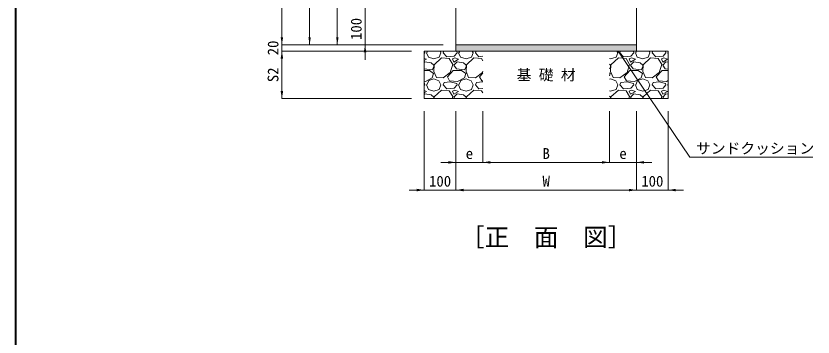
# Model space of a CAD drawing. Units: millimetres at full size. Extents: x 42559 to 133118, y -58351 to -47326.
# Drawn here: x 88126 to 90642, y -55285 to -54270 of the extents above; entities that cross this region are included whole.
import ezdxf
from ezdxf.enums import TextEntityAlignment as Align

# ---------------------------------------------------------------- set-up
doc = ezdxf.new("R2010")
doc.units = ezdxf.units.MM
doc.header["$LTSCALE"] = 23
doc.layers.add('ハッチング_モルタル', color=30, linetype='Continuous')
for name, color, linetype, lineweight in [('ハッチング_基礎', 150, 'Continuous', 9), ('図枠', 7, 'Continuous', 5), ('寸法線', 7, 'Continuous', 13), ('引出線', 4, 'Continuous', 13), ('文字', 41, 'Continuous', 13), ('本体', 2, 'Continuous', 13), ('舗装・基礎', 3, 'Continuous', 13)]:
    doc.layers.add(name, color=color, linetype=linetype, lineweight=lineweight)
doc.styles.add('ＭＳ ゴシック', font='')
doc.styles.get('ＭＳ ゴシック').set_extended_font_data('MS Gothic')

# ---------------------------------------------------------------- blocks, each defined once
blk = doc.blocks.new('filled_arrow')
at = {"color": 0, "linetype": 'Continuous', "lineweight": -2}
blk.add_solid([(7.5, 1.25), (0, 0), (7.5, -1.25)], dxfattribs=at)

msp = doc.modelspace()

# ---------------------------------------------------------------- hatches: boundary and pattern name
at = {"layer": 'ハッチング_モルタル'}
msp.add_hatch(color=256, dxfattribs=at).paths.add_polyline_path([(90085.07, -54381.27), (90085.07, -54361.27), (89515.07, -54361.27), (89515.07, -54381.27)])

# ---------------------------------------------------------------- linework, layer by layer
at = {"layer": 'ハッチング_基礎'}
for p, q in [((89415.96, -54381.57), (89415.07, -54381.34)), ((89416.98, -54386.65), (89415.07, -54388.76)), ((89416.98, -54386.65), (89415.96, -54381.57)), ((89422.06, -54386.65), (89428.15, -54400.87)), ((89423.07, -54386.65), (89425.37, -54381.27)), ((89428.15, -54400.87), (89445.42, -54405.95)), ((89445.42, -54405.95), (89462.7, -54400.87)), ((89462.7, -54400.87), (89467.78, -54386.65)), ((89465.29, -54381.27), (89467.78, -54386.65)), ((89474.89, -54386.65), (89476.9, -54381.27)), ((89486.06, -54398.84), (89474.89, -54386.65)), ((89509.43, -54396.81), (89486.06, -54398.84)), ((89518.58, -54386.65), (89509.43, -54396.81)), ((89517.56, -54381.57), (89516.38, -54381.27)), ((89518.58, -54386.65), (89517.56, -54381.57)), ((89523.66, -54386.65), (89529.75, -54400.87)), ((89524.67, -54386.65), (89526.97, -54381.27)), ((89529.75, -54400.87), (89547.02, -54405.95)), ((89547.02, -54405.95), (89564.3, -54400.87)), ((89564.3, -54400.87), (89569.38, -54386.65)), ((89566.89, -54381.27), (89569.38, -54386.65)), ((89576.49, -54386.65), (89578.5, -54381.27)), ((89587.66, -54398.84), (89576.49, -54386.65)), ((89600.07, -54397.76), (89587.66, -54398.84)), ((90003.42, -54405.95), (90020.69, -54400.87)), ((90020.69, -54400.87), (90025.77, -54386.65)), ((90023.29, -54381.27), (90025.77, -54386.65)), ((90032.89, -54386.65), (90034.9, -54381.27)), ((90044.06, -54398.84), (90032.89, -54386.65)), ((90067.43, -54396.81), (90044.06, -54398.84)), ((90076.57, -54386.65), (90067.43, -54396.81)), ((90075.56, -54381.57), (90074.38, -54381.27)), ((90076.57, -54386.65), (90075.56, -54381.57)), ((90081.65, -54386.65), (90087.75, -54400.87)), ((90082.67, -54386.65), (90084.97, -54381.27)), ((90087.75, -54400.87), (90105.02, -54405.95)), ((90105.02, -54405.95), (90122.29, -54400.87)), ((90122.29, -54400.87), (90127.37, -54386.65)), ((90124.89, -54381.27), (90127.37, -54386.65)), ((90134.49, -54386.65), (90136.5, -54381.27)), ((90145.66, -54398.84), (90134.49, -54386.65)), ((90169.03, -54396.81), (90145.66, -54398.84)), ((90178.17, -54386.65), (90169.03, -54396.81)), ((90177.16, -54381.57), (90175.98, -54381.27)), ((90178.17, -54386.65), (90177.16, -54381.57)), ((90183.25, -54386.65), (90185.07, -54390.88)), ((90184.27, -54386.65), (90185.07, -54384.78)), ((89422.06, -54406.97), (89415.07, -54404.64)), ((89415.07, -54411.16), (89422.06, -54406.97)), ((89416.98, -54415.09), (89415.07, -54417)), ((89437.3, -54418.14), (89416.98, -54415.09)), ((89445.42, -54425.25), (89437.3, -54418.14)), ((89446.44, -54424.24), (89445.42, -54445.57)), ((89445.42, -54431.35), (89445.42, -54425.25)), ((89469.81, -54402.9), (89446.44, -54424.24)), ((89494.19, -54404.93), (89469.81, -54402.9)), ((89505.37, -54423.22), (89494.19, -54404.93)), ((89497.24, -54448.62), (89505.37, -54423.22)), ((89511.46, -54402.9), (89504.35, -54405.95)), ((89504.35, -54405.95), (89508.42, -54416.11)), ((89508.42, -54416.11), (89523.66, -54406.97)), ((89518.58, -54415.09), (89508.42, -54425.25)), ((89508.42, -54425.25), (89516.54, -54437.45)), ((89523.66, -54406.97), (89511.46, -54402.9)), ((89538.9, -54418.14), (89518.58, -54415.09)), ((89547.02, -54425.25), (89538.9, -54418.14)), ((89548.04, -54424.24), (89547.02, -54445.57)), ((89547.02, -54431.35), (89547.02, -54425.25)), ((89571.41, -54402.9), (89548.04, -54424.24)), ((89595.79, -54404.93), (89571.41, -54402.9)), ((89600.07, -54411.94), (89595.79, -54404.93)), ((90000.07, -54404.96), (90003.42, -54405.95)), ((90003.42, -54425.25), (90000.07, -54422.32)), ((90004.44, -54424.24), (90003.42, -54445.57)), ((90003.42, -54431.35), (90003.42, -54425.25)), ((90027.81, -54402.9), (90004.44, -54424.24)), ((90052.19, -54404.93), (90027.81, -54402.9)), ((90063.37, -54423.22), (90052.19, -54404.93)), ((90055.24, -54448.62), (90063.37, -54423.22)), ((90069.46, -54402.9), (90062.35, -54405.95)), ((90062.35, -54405.95), (90066.41, -54416.11)), ((90066.41, -54416.11), (90081.65, -54406.97)), ((90076.57, -54415.09), (90066.41, -54425.25)), ((90066.41, -54425.25), (90074.54, -54437.45)), ((90081.65, -54406.97), (90069.46, -54402.9)), ((90096.89, -54418.14), (90076.57, -54415.09)), ((90105.02, -54425.25), (90096.89, -54418.14)), ((90106.04, -54424.24), (90105.02, -54445.57)), ((90105.02, -54431.35), (90105.02, -54425.25)), ((90129.41, -54402.9), (90106.04, -54424.24)), ((90153.79, -54404.93), (90129.41, -54402.9)), ((90164.97, -54423.22), (90153.79, -54404.93)), ((90156.84, -54448.62), (90164.97, -54423.22)), ((90171.06, -54402.9), (90163.95, -54405.95)), ((90163.95, -54405.95), (90168.01, -54416.11)), ((90168.01, -54416.11), (90183.25, -54406.97)), ((90178.17, -54415.09), (90168.01, -54425.25)), ((90168.01, -54425.25), (90176.14, -54437.45)), ((90183.25, -54406.97), (90171.06, -54402.9)), ((90185.07, -54416.13), (90178.17, -54415.09)), ((89415.07, -54437.46), (89440.34, -54440.49)), ((89415.07, -54442.53), (89431.2, -54442.53)), ((89431.2, -54442.53), (89444.41, -54451.67)), ((89440.34, -54440.49), (89445.42, -54431.35)), ((89444.41, -54451.67), (89440.34, -54465.89)), ((89445.42, -54445.57), (89453.55, -54464.88)), ((89474.89, -54465.89), (89497.24, -54448.62)), ((89488.1, -54462.85), (89506.38, -54442.53)), ((89506.38, -54442.53), (89532.8, -54442.53)), ((89516.54, -54437.45), (89541.94, -54440.49)), ((89532.8, -54442.53), (89546.01, -54451.67)), ((89541.94, -54440.49), (89547.02, -54431.35)), ((89546.01, -54451.67), (89541.94, -54465.89)), ((89547.02, -54445.57), (89555.15, -54464.88)), ((89576.49, -54465.89), (89598.84, -54448.62)), ((89589.7, -54462.85), (89600.07, -54451.32)), ((89598.84, -54448.62), (89600.07, -54444.77)), ((90000.07, -54437.38), (90003.42, -54431.35)), ((90000.07, -54450.05), (90002.41, -54451.67)), ((90002.41, -54451.67), (90000.07, -54459.85)), ((90003.42, -54445.57), (90011.55, -54464.88)), ((90032.89, -54465.89), (90055.24, -54448.62)), ((90046.09, -54462.85), (90064.38, -54442.53)), ((90064.38, -54442.53), (90090.8, -54442.53)), ((90074.54, -54437.45), (90099.94, -54440.49)), ((90090.8, -54442.53), (90104.01, -54451.67)), ((90099.94, -54440.49), (90105.02, -54431.35)), ((90104.01, -54451.67), (90099.94, -54465.89)), ((90105.02, -54445.57), (90113.15, -54464.88)), ((90134.49, -54465.89), (90156.84, -54448.62)), ((90147.69, -54462.85), (90165.98, -54442.53)), ((90165.98, -54442.53), (90185.07, -54442.53)), ((90176.14, -54437.45), (90185.07, -54438.52)), ((89419.01, -54477.07), (89415.07, -54476.75)), ((89440.34, -54465.89), (89419.01, -54477.07)), ((89423.07, -54488.25), (89429.17, -54474.02)), ((89429.17, -54474.02), (89445.42, -54468.94)), ((89445.42, -54468.94), (89461.68, -54475.04)), ((89453.55, -54464.88), (89474.89, -54465.89)), ((89461.68, -54475.04), (89467.78, -54488.25)), ((89495.21, -54475.04), (89488.1, -54462.85)), ((89520.61, -54477.07), (89495.21, -54475.04)), ((89541.94, -54465.89), (89520.61, -54477.07)), ((89524.67, -54488.25), (89530.77, -54474.02)), ((89530.77, -54474.02), (89547.02, -54468.94)), ((89547.02, -54468.94), (89563.28, -54475.04)), ((89555.15, -54464.88), (89576.49, -54465.89)), ((89563.28, -54475.04), (89569.38, -54488.25)), ((89596.81, -54475.04), (89589.7, -54462.85)), ((89600.07, -54475.3), (89596.81, -54475.04)), ((90000.07, -54469.99), (90003.42, -54468.94)), ((90003.42, -54468.94), (90019.68, -54475.04)), ((90011.55, -54464.88), (90032.89, -54465.89)), ((90019.68, -54475.04), (90025.77, -54488.25)), ((90053.21, -54475.04), (90046.09, -54462.85)), ((90078.61, -54477.07), (90053.21, -54475.04)), ((90099.94, -54465.89), (90078.61, -54477.07)), ((90082.67, -54488.25), (90088.77, -54474.02)), ((90088.77, -54474.02), (90105.02, -54468.94)), ((90105.02, -54468.94), (90121.28, -54475.04)), ((90113.15, -54464.88), (90134.49, -54465.89)), ((90121.28, -54475.04), (90127.37, -54488.25)), ((90154.81, -54475.04), (90147.69, -54462.85)), ((90180.21, -54477.07), (90154.81, -54475.04)), ((90185.07, -54474.52), (90180.21, -54477.07)), ((89415.96, -54483.17), (89415.07, -54482.94)), ((89416.98, -54488.25), (89415.07, -54490.36)), ((89416.98, -54488.25), (89415.96, -54483.17)), ((89422.06, -54488.25), (89428.15, -54502.47)), ((89428.15, -54502.47), (89445.42, -54507.55)), ((89445.42, -54507.55), (89462.7, -54502.47)), ((89462.7, -54502.47), (89467.78, -54488.25)), ((89474.89, -54488.25), (89477.94, -54480.12)), ((89486.06, -54500.44), (89474.89, -54488.25)), ((89497.24, -54478.09), (89477.94, -54480.12)), ((89509.43, -54498.41), (89486.06, -54500.44)), ((89517.56, -54483.17), (89497.24, -54478.09)), ((89518.58, -54488.25), (89509.43, -54498.41)), ((89518.58, -54488.25), (89517.56, -54483.17)), ((89523.66, -54488.25), (89529.75, -54502.47)), ((89529.75, -54502.47), (89547.02, -54507.55)), ((89547.02, -54507.55), (89564.3, -54502.47)), ((89564.3, -54502.47), (89569.38, -54488.25)), ((89576.49, -54488.25), (89579.54, -54480.12)), ((89587.66, -54500.44), (89576.49, -54488.25)), ((89598.84, -54478.09), (89579.54, -54480.12)), ((89600.07, -54499.36), (89587.66, -54500.44)), ((89600.07, -54478.39), (89598.84, -54478.09)), ((90003.42, -54507.55), (90020.69, -54502.47)), ((90020.69, -54502.47), (90025.77, -54488.25)), ((90032.89, -54488.25), (90035.93, -54480.12)), ((90044.06, -54500.44), (90032.89, -54488.25)), ((90055.24, -54478.09), (90035.93, -54480.12)), ((90067.43, -54498.41), (90044.06, -54500.44)), ((90075.56, -54483.17), (90055.24, -54478.09)), ((90076.57, -54488.25), (90067.43, -54498.41)), ((90076.57, -54488.25), (90075.56, -54483.17)), ((90081.65, -54488.25), (90087.75, -54502.47)), ((90087.75, -54502.47), (90105.02, -54507.55)), ((90105.02, -54507.55), (90122.29, -54502.47)), ((90122.29, -54502.47), (90127.37, -54488.25)), ((90134.49, -54488.25), (90137.53, -54480.12)), ((90145.66, -54500.44), (90134.49, -54488.25)), ((90156.84, -54478.09), (90137.53, -54480.12)), ((90169.03, -54498.41), (90145.66, -54500.44)), ((90177.16, -54483.17), (90156.84, -54478.09)), ((90178.17, -54488.25), (90169.03, -54498.41)), ((90178.17, -54488.25), (90177.16, -54483.17)), ((90183.25, -54488.25), (90185.07, -54492.48)), ((90184.27, -54488.25), (90185.07, -54486.38)), ((89422.06, -54508.57), (89415.07, -54506.24)), ((89415.07, -54512.76), (89422.06, -54508.57)), ((89416.98, -54516.69), (89415.07, -54518.6)), ((89437.3, -54519.74), (89416.98, -54516.69)), ((89445.42, -54526.85), (89437.3, -54519.74)), ((89445.42, -54531.27), (89445.42, -54526.85)), ((89446.44, -54525.84), (89446.18, -54531.27)), ((89469.81, -54504.5), (89446.44, -54525.84)), ((89494.19, -54506.53), (89469.81, -54504.5)), ((89505.37, -54524.82), (89494.19, -54506.53)), ((89503.3, -54531.27), (89505.37, -54524.82)), ((89511.46, -54504.5), (89504.35, -54507.55)), ((89504.35, -54507.55), (89508.42, -54517.71)), ((89508.42, -54517.71), (89523.66, -54508.57)), ((89518.58, -54516.69), (89508.42, -54526.85)), ((89508.42, -54526.85), (89511.36, -54531.27)), ((89523.66, -54508.57), (89511.46, -54504.5)), ((89538.9, -54519.74), (89518.58, -54516.69)), ((89547.02, -54526.85), (89538.9, -54519.74)), ((89547.02, -54531.27), (89547.02, -54526.85)), ((89548.04, -54525.84), (89547.78, -54531.27)), ((89571.41, -54504.5), (89548.04, -54525.84)), ((89595.79, -54506.53), (89571.41, -54504.5)), ((89600.07, -54513.54), (89595.79, -54506.53)), ((90000.07, -54506.56), (90003.42, -54507.55)), ((90003.42, -54526.85), (90000.07, -54523.92)), ((90003.42, -54531.27), (90003.42, -54526.85)), ((90004.44, -54525.84), (90004.18, -54531.27)), ((90027.81, -54504.5), (90004.44, -54525.84)), ((90052.19, -54506.53), (90027.81, -54504.5)), ((90063.37, -54524.82), (90052.19, -54506.53)), ((90061.3, -54531.27), (90063.37, -54524.82)), ((90069.46, -54504.5), (90062.35, -54507.55)), ((90062.35, -54507.55), (90066.41, -54517.71)), ((90066.41, -54517.71), (90081.65, -54508.57)), ((90076.57, -54516.69), (90066.41, -54526.85)), ((90066.41, -54526.85), (90069.36, -54531.27)), ((90081.65, -54508.57), (90069.46, -54504.5)), ((90096.89, -54519.74), (90076.57, -54516.69)), ((90105.02, -54526.85), (90096.89, -54519.74)), ((90105.02, -54531.27), (90105.02, -54526.85)), ((90106.04, -54525.84), (90105.78, -54531.27)), ((90129.41, -54504.5), (90106.04, -54525.84)), ((90153.79, -54506.53), (90129.41, -54504.5)), ((90164.97, -54524.82), (90153.79, -54506.53)), ((90162.9, -54531.27), (90164.97, -54524.82)), ((90171.06, -54504.5), (90163.95, -54507.55)), ((90163.95, -54507.55), (90168.01, -54517.71)), ((90168.01, -54517.71), (90183.25, -54508.57)), ((90178.17, -54516.69), (90168.01, -54526.85)), ((90168.01, -54526.85), (90170.96, -54531.27)), ((90183.25, -54508.57), (90171.06, -54504.5)), ((90185.07, -54517.73), (90178.17, -54516.69))]:
    msp.add_line(p, q, dxfattribs=at)
at = {"layer": '図枠', "lineweight": 40}
msp.add_line((88126.2, -56830.02), (88126.2, -49905.02), dxfattribs=at)
at = {"layer": '寸法線'}
for p, q in [((88965.74, -54361.27), (88965.74, -52761.27)), ((89053.24, -54361.27), (89053.24, -52911.27)), ((89140.74, -54361.27), (89140.74, -53611.27)), ((89228.24, -54213.27), (89228.24, -54409.27)), ((88965.74, -54313.27), (88965.74, -54429.27)), ((89475.07, -54361.27), (88965.74, -54361.27)), ((89475.07, -54361.27), (88965.74, -54361.27)), ((89475.07, -54361.27), (89053.24, -54361.27)), ((89475.07, -54361.27), (89140.74, -54361.27)), ((89475.07, -54361.27), (89228.24, -54361.27)), ((89375.07, -54381.27), (88965.74, -54381.27)), ((88965.74, -54381.27), (88965.74, -54531.27)), ((89375.07, -54381.27), (88965.74, -54381.27)), ((89375.07, -54531.27), (88965.74, -54531.27)), ((89415.07, -54571.27), (89415.07, -54820.42)), ((89515.07, -54571.27), (89515.07, -54732.92)), ((89515.07, -54571.27), (89515.07, -54820.42)), ((89515.07, -54571.27), (89515.07, -54820.42)), ((89600.07, -54571.27), (89600.07, -54732.92)), ((89600.07, -54571.27), (89600.07, -54732.92)), ((90000.07, -54571.27), (90000.07, -54732.92)), ((90000.07, -54571.27), (90000.07, -54732.92)), ((90085.07, -54571.27), (90085.07, -54732.92)), ((90085.07, -54571.27), (90085.07, -54820.42)), ((90085.07, -54571.27), (90085.07, -54820.42)), ((90185.07, -54571.27), (90185.07, -54820.42)), ((89467.07, -54732.92), (89648.07, -54732.92)), ((89600.07, -54732.92), (90000.07, -54732.92)), ((89952.07, -54732.92), (90133.07, -54732.92)), ((89563.07, -54820.42), (89367.07, -54820.42)), ((89515.07, -54820.42), (90085.07, -54820.42)), ((90037.07, -54820.42), (90233.07, -54820.42))]:
    msp.add_line(p, q, dxfattribs=at)
at = {"layer": '引出線'}
msp.add_lwpolyline([(90027.78, -54381.27), (90253.11, -54716.84), (90641.33, -54716.84)], dxfattribs=at)
at = {"layer": '本体'}
for p, q in [((89515.07, -52911.27), (89515.07, -54361.27)), ((90085.07, -52911.27), (90085.07, -54361.27)), ((89515.07, -54361.27), (90085.07, -54361.27))]:
    msp.add_line(p, q, dxfattribs=at)
at = {"layer": '舗装・基礎'}
for p, q in [((89515.07, -54361.27), (89515.07, -54381.27)), ((90085.07, -54361.27), (89515.07, -54361.27)), ((90085.07, -54361.27), (90085.07, -54381.27)), ((90185.07, -54381.27), (89415.07, -54381.27)), ((89415.07, -54381.27), (89415.07, -54531.27)), ((90185.07, -54381.27), (90185.07, -54531.27)), ((90185.07, -54531.27), (89415.07, -54531.27))]:
    msp.add_line(p, q, dxfattribs=at)

# ---------------------------------------------------------------- block references
at = {"layer": '寸法線', "xscale": 3.2, "yscale": 3.2}
for p, rotation in [((88965.74, -54361.27), 90), ((88965.74, -54361.27), 90), ((89053.24, -54361.27), 90), ((89140.74, -54361.27), 90), ((89228.24, -54361.27), 270), ((88965.74, -54381.27), 270), ((88965.74, -54381.27), 270), ((88965.74, -54531.27), 90), ((89515.07, -54732.92), 180), ((90000.07, -54732.92), 180), ((90000.07, -54732.92), 180), ((89415.07, -54820.42), 180), ((90085.07, -54820.42), 180), ((90085.07, -54820.42), 180)]:
    msp.add_blockref('filled_arrow', p, dxfattribs=dict(at, rotation=rotation))
for p in [(89600.07, -54732.92), (89600.07, -54732.92), (90085.07, -54732.92), (89515.07, -54820.42), (89515.07, -54820.42), (90185.07, -54820.42)]:
    msp.add_blockref('filled_arrow', p, dxfattribs=at)
at = {"layer": '引出線', "xscale": 0.16, "yscale": 0.16, "rotation": 303.9}
msp.add_blockref('filled_arrow', (90027.78, -54381.27), dxfattribs=at)

# ---------------------------------------------------------------- texts
at = {"layer": '寸法線', "style": 'ＭＳ ゴシック'}
for s, p in [('100', (89200.24, -54311.27)), ('20', (88937.74, -54371.27)), ('S2', (88937.74, -54456.27))]:
    msp.add_text(s, height=34.18, rotation=90, dxfattribs=at).set_placement(p, align=Align.MIDDLE_CENTER)
for s, p in [('e', (89557.57, -54704.92)), ('B', (89800.07, -54704.92)), ('e', (90042.57, -54704.92)), ('100', (89465.07, -54792.42)), ('W', (89800.07, -54792.42)), ('100', (90135.07, -54792.42))]:
    msp.add_text(s, height=34.18, dxfattribs=at).set_placement(p, align=Align.MIDDLE_CENTER)
at = {"layer": '引出線', "style": 'ＭＳ ゴシック'}
msp.add_text('サンドクッション', height=34.18, dxfattribs=at).set_placement((90273.11, -54671.45), align=Align.TOP_LEFT)
at = {"layer": '文字', "style": 'ＭＳ ゴシック'}
msp.add_text('基 礎 材', height=34.18, dxfattribs=at).set_placement((89800.07, -54456.27), align=Align.MIDDLE_CENTER)
msp.add_text('［正\u3000面\u3000図］', height=56.96, dxfattribs=at).set_placement((89800.07, -55015.15), align=Align.BOTTOM_CENTER)

doc.saveas('drawing.dxf')
